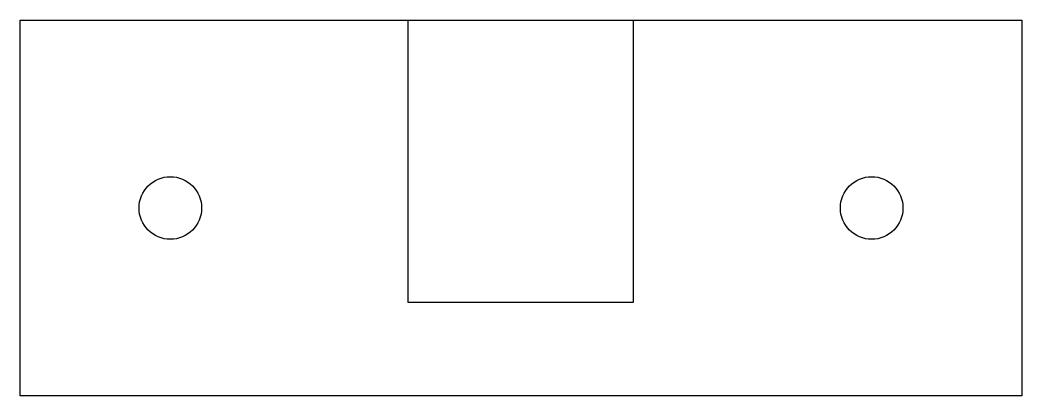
# Model space of a CAD drawing. Header units: millimetres. Extents: x -40 to 0, y -15 to 0.
import ezdxf

# ---------------------------------------------------------------- set-up
doc = ezdxf.new("R2010")
doc.units = ezdxf.units.MM
doc.layers.get('0').update_dxf_attribs({"linetype": 'CONTINUOUS'})

msp = doc.modelspace()

# ---------------------------------------------------------------- linework, layer by layer
for points in [[(-18.29, 0), (0, 0), (0, -15), (-40, -15), (-40, 0)], [(-24.503, 0), (-15.521, 0), (-15.521, -11.277), (-24.503, -11.277)]]:
    msp.add_lwpolyline(points, close=True)
for centre in [(-34, -7.5), (-6, -7.5)]:
    msp.add_circle(centre, 1.25)

doc.saveas('drawing.dxf')
